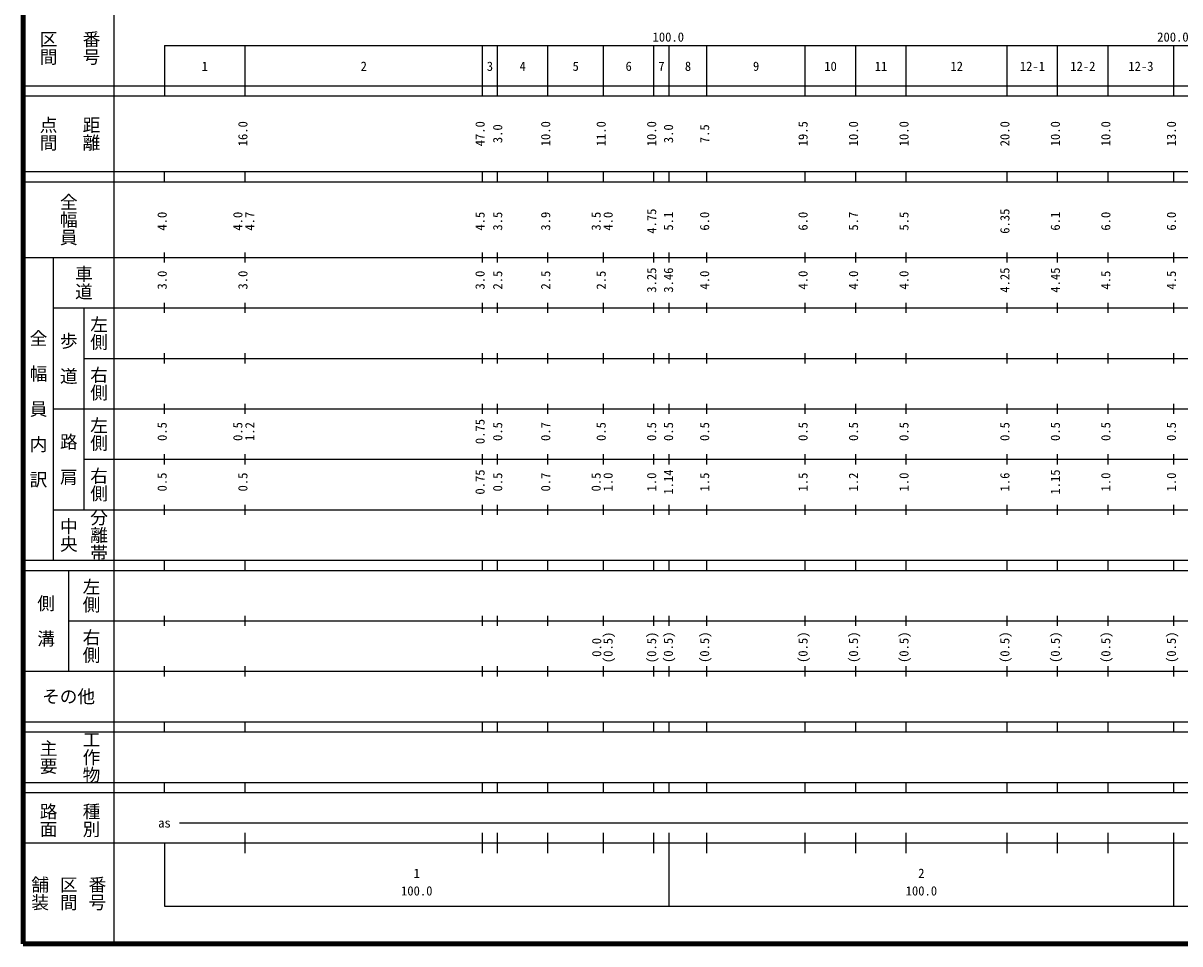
# Model space of a CAD drawing. Units: millimetres on the paper, enlarged 1000 times. Extents: x 40000 to 680000, y 20000 to 380000.
# Drawn here: x 40000 to 269222, y 20000 to 202409 of the extents above; entities that cross this region are included whole.
import ezdxf
from ezdxf.enums import TextEntityAlignment as Align

# ---------------------------------------------------------------- set-up
doc = ezdxf.new("R2010")
doc.units = ezdxf.units.MM
doc.header["$LTSCALE"] = 1000
doc.layers.add('M-TTL', color=2, linetype='Continuous', lineweight=140)
doc.layers.add('M-TTL-BAND', color=7, linetype='Continuous', lineweight=25)
doc.styles.add('@ＭＳ ゴシック', font='')
doc.styles.add('ＭＳ ゴシック', font='')
doc.styles.get('@ＭＳ ゴシック').set_extended_font_data('@MS Gothic')
doc.styles.get('ＭＳ ゴシック').set_extended_font_data('MS Gothic')

msp = doc.modelspace()

# ---------------------------------------------------------------- linework, layer by layer
at = {"layer": 'M-TTL'}
for p, q in [((40000, 380000), (40000, 20000)), ((40000, 20000), (680000, 20000))]:
    msp.add_line(p, q, dxfattribs=at)
at = {"layer": 'M-TTL-BAND'}
for p, q in [((58000, 370000), (58000, 20000)), ((68000, 198000), (579000, 198000)), ((68000, 198000), (68000, 188000)), ((84000, 188000), (84000, 198000)), ((131000, 188000), (131000, 198000)), ((134000, 188000), (134000, 198000)), ((144000, 188000), (144000, 198000)), ((155000, 188000), (155000, 198000)), ((165000, 188000), (165000, 198000)), ((168000, 188000), (168000, 198000)), ((175500, 188000), (175500, 198000)), ((195000, 188000), (195000, 198000)), ((205000, 188000), (205000, 198000)), ((215000, 188000), (215000, 198000)), ((235000, 188000), (235000, 198000)), ((245000, 188000), (245000, 198000)), ((255000, 188000), (255000, 198000)), ((268000, 188000), (268000, 198000)), ((40000, 190000), (579000, 190000)), ((40000, 188000), (579000, 188000)), ((40000, 173000), (579000, 173000)), ((68000, 171000), (68000, 173000)), ((84000, 171000), (84000, 173000)), ((131000, 171000), (131000, 173000)), ((134000, 171000), (134000, 173000)), ((144000, 171000), (144000, 173000)), ((155000, 171000), (155000, 173000)), ((165000, 171000), (165000, 173000)), ((168000, 171000), (168000, 173000)), ((175500, 171000), (175500, 173000)), ((195000, 171000), (195000, 173000)), ((205000, 171000), (205000, 173000)), ((215000, 171000), (215000, 173000)), ((235000, 171000), (235000, 173000)), ((245000, 171000), (245000, 173000)), ((255000, 171000), (255000, 173000)), ((268000, 171000), (268000, 173000)), ((40000, 171000), (579000, 171000)), ((40000, 156000), (579000, 156000)), ((46000, 96000), (46000, 156000)), ((68000, 155000), (68000, 157000)), ((84000, 155000), (84000, 157000)), ((131000, 155000), (131000, 157000)), ((134000, 155000), (134000, 157000)), ((144000, 155000), (144000, 157000)), ((155000, 155000), (155000, 157000)), ((165000, 155000), (165000, 157000)), ((168000, 155000), (168000, 157000)), ((175500, 155000), (175500, 157000)), ((195000, 155000), (195000, 157000)), ((205000, 155000), (205000, 157000)), ((215000, 155000), (215000, 157000)), ((235000, 155000), (235000, 157000)), ((245000, 155000), (245000, 157000)), ((255000, 155000), (255000, 157000)), ((268000, 155000), (268000, 157000)), ((68000, 145000), (68000, 147000)), ((84000, 145000), (84000, 147000)), ((131000, 145000), (131000, 147000)), ((134000, 145000), (134000, 147000)), ((144000, 145000), (144000, 147000)), ((155000, 145000), (155000, 147000)), ((165000, 145000), (165000, 147000)), ((168000, 145000), (168000, 147000)), ((175500, 145000), (175500, 147000)), ((195000, 145000), (195000, 147000)), ((205000, 145000), (205000, 147000)), ((215000, 145000), (215000, 147000)), ((235000, 145000), (235000, 147000)), ((245000, 145000), (245000, 147000)), ((255000, 145000), (255000, 147000)), ((268000, 145000), (268000, 147000)), ((46000, 146000), (579000, 146000)), ((52000, 146000), (52000, 106000)), ((52000, 136000), (579000, 136000)), ((68000, 135000), (68000, 137000)), ((84000, 135000), (84000, 137000)), ((131000, 135000), (131000, 137000)), ((134000, 135000), (134000, 137000)), ((144000, 135000), (144000, 137000)), ((155000, 135000), (155000, 137000)), ((165000, 135000), (165000, 137000)), ((168000, 135000), (168000, 137000)), ((175500, 135000), (175500, 137000)), ((195000, 135000), (195000, 137000)), ((205000, 135000), (205000, 137000)), ((215000, 135000), (215000, 137000)), ((235000, 135000), (235000, 137000)), ((245000, 135000), (245000, 137000)), ((255000, 135000), (255000, 137000)), ((268000, 135000), (268000, 137000)), ((68000, 125000), (68000, 127000)), ((84000, 125000), (84000, 127000)), ((131000, 125000), (131000, 127000)), ((134000, 125000), (134000, 127000)), ((144000, 125000), (144000, 127000)), ((155000, 125000), (155000, 127000)), ((165000, 125000), (165000, 127000)), ((168000, 125000), (168000, 127000)), ((175500, 125000), (175500, 127000)), ((195000, 125000), (195000, 127000)), ((205000, 125000), (205000, 127000)), ((215000, 125000), (215000, 127000)), ((235000, 125000), (235000, 127000)), ((245000, 125000), (245000, 127000)), ((255000, 125000), (255000, 127000)), ((268000, 125000), (268000, 127000)), ((46000, 126000), (579000, 126000)), ((68000, 115000), (68000, 117000)), ((84000, 115000), (84000, 117000)), ((131000, 115000), (131000, 117000)), ((134000, 115000), (134000, 117000)), ((144000, 115000), (144000, 117000)), ((155000, 115000), (155000, 117000)), ((165000, 115000), (165000, 117000)), ((168000, 115000), (168000, 117000)), ((175500, 115000), (175500, 117000)), ((195000, 115000), (195000, 117000)), ((205000, 115000), (205000, 117000)), ((215000, 115000), (215000, 117000)), ((235000, 115000), (235000, 117000)), ((245000, 115000), (245000, 117000)), ((255000, 115000), (255000, 117000)), ((268000, 115000), (268000, 117000)), ((52000, 116000), (579000, 116000)), ((46000, 106000), (579000, 106000)), ((68000, 105000), (68000, 107000)), ((84000, 105000), (84000, 107000)), ((131000, 105000), (131000, 107000)), ((134000, 105000), (134000, 107000)), ((144000, 105000), (144000, 107000)), ((155000, 105000), (155000, 107000)), ((165000, 105000), (165000, 107000)), ((168000, 105000), (168000, 107000)), ((175500, 105000), (175500, 107000)), ((195000, 105000), (195000, 107000)), ((205000, 105000), (205000, 107000)), ((215000, 105000), (215000, 107000)), ((235000, 105000), (235000, 107000)), ((245000, 105000), (245000, 107000)), ((255000, 105000), (255000, 107000)), ((268000, 105000), (268000, 107000)), ((40000, 96000), (579000, 96000)), ((40000, 94000), (579000, 94000)), ((49000, 94000), (49000, 74000)), ((68000, 94000), (68000, 96000)), ((84000, 94000), (84000, 96000)), ((131000, 94000), (131000, 96000)), ((134000, 94000), (134000, 96000)), ((144000, 94000), (144000, 96000)), ((155000, 94000), (155000, 96000)), ((165000, 94000), (165000, 96000)), ((168000, 94000), (168000, 96000)), ((175500, 94000), (175500, 96000)), ((195000, 94000), (195000, 96000)), ((205000, 94000), (205000, 96000)), ((215000, 94000), (215000, 96000)), ((235000, 94000), (235000, 96000)), ((245000, 94000), (245000, 96000)), ((255000, 94000), (255000, 96000)), ((268000, 94000), (268000, 96000)), ((68000, 83000), (68000, 85000)), ((84000, 83000), (84000, 85000)), ((131000, 83000), (131000, 85000)), ((134000, 83000), (134000, 85000)), ((144000, 83000), (144000, 85000)), ((155000, 83000), (155000, 85000)), ((165000, 83000), (165000, 85000)), ((168000, 83000), (168000, 85000)), ((175500, 83000), (175500, 85000)), ((195000, 83000), (195000, 85000)), ((205000, 83000), (205000, 85000)), ((215000, 83000), (215000, 85000)), ((235000, 83000), (235000, 85000)), ((245000, 83000), (245000, 85000)), ((255000, 83000), (255000, 85000)), ((268000, 83000), (268000, 85000)), ((49000, 84000), (579000, 84000)), ((40000, 74000), (579000, 74000)), ((68000, 73000), (68000, 75000)), ((84000, 73000), (84000, 75000)), ((131000, 73000), (131000, 75000)), ((134000, 73000), (134000, 75000)), ((144000, 73000), (144000, 75000)), ((155000, 73000), (155000, 75000)), ((165000, 73000), (165000, 75000)), ((168000, 73000), (168000, 75000)), ((175500, 73000), (175500, 75000)), ((195000, 73000), (195000, 75000)), ((205000, 73000), (205000, 75000)), ((215000, 73000), (215000, 75000)), ((235000, 73000), (235000, 75000)), ((245000, 73000), (245000, 75000)), ((255000, 73000), (255000, 75000)), ((268000, 73000), (268000, 75000)), ((40000, 64000), (579000, 64000)), ((40000, 62000), (579000, 62000)), ((68000, 62000), (68000, 64000)), ((84000, 62000), (84000, 64000)), ((131000, 62000), (131000, 64000)), ((134000, 62000), (134000, 64000)), ((144000, 62000), (144000, 64000)), ((155000, 62000), (155000, 64000)), ((165000, 62000), (165000, 64000)), ((168000, 62000), (168000, 64000)), ((175500, 62000), (175500, 64000)), ((195000, 62000), (195000, 64000)), ((205000, 62000), (205000, 64000)), ((215000, 62000), (215000, 64000)), ((235000, 62000), (235000, 64000)), ((245000, 62000), (245000, 64000)), ((255000, 62000), (255000, 64000)), ((268000, 62000), (268000, 64000)), ((40000, 52000), (579000, 52000)), ((68000, 50000), (68000, 52000)), ((84000, 50000), (84000, 52000)), ((131000, 50000), (131000, 52000)), ((134000, 50000), (134000, 52000)), ((144000, 50000), (144000, 52000)), ((155000, 50000), (155000, 52000)), ((165000, 50000), (165000, 52000)), ((168000, 50000), (168000, 52000)), ((175500, 50000), (175500, 52000)), ((195000, 50000), (195000, 52000)), ((205000, 50000), (205000, 52000)), ((215000, 50000), (215000, 52000)), ((235000, 50000), (235000, 52000)), ((245000, 50000), (245000, 52000)), ((255000, 50000), (255000, 52000)), ((268000, 50000), (268000, 52000)), ((40000, 50000), (579000, 50000)), ((71000, 44000), (566500, 44000)), ((84000, 38000), (84000, 42000)), ((131000, 38000), (131000, 42000)), ((134000, 38000), (134000, 42000)), ((144000, 38000), (144000, 42000)), ((155000, 38000), (155000, 42000)), ((165000, 38000), (165000, 42000)), ((168000, 27500), (168000, 42000)), ((175500, 38000), (175500, 42000)), ((195000, 38000), (195000, 42000)), ((205000, 38000), (205000, 42000)), ((215000, 38000), (215000, 42000)), ((235000, 38000), (235000, 42000)), ((245000, 38000), (245000, 42000)), ((255000, 38000), (255000, 42000)), ((268000, 27500), (268000, 42000)), ((40000, 40000), (579000, 40000)), ((68000, 40000), (68000, 27500)), ((68000, 27500), (579000, 27500))]:
    msp.add_line(p, q, dxfattribs=at)

# ---------------------------------------------------------------- texts
at = {"layer": 'M-TTL-BAND', "style": '@ＭＳ ゴシック'}
for s, p in [('区間', (45000, 197500)), ('番号', (53500, 197500)), ('点間', (45000, 180500)), ('距離', (53500, 180500)), ('全幅員', (49000, 163500)), ('車道', (52000, 151000)), ('左側', (55000, 141000)), ('全\u3000幅\u3000員\u3000内\u3000訳', (43000, 126000)), ('歩\u3000道', (49000, 136000)), ('右側', (55000, 131000)), ('左側', (55000, 121000)), ('路\u3000肩', (49000, 116000)), ('右側', (55000, 111000)), ('分離帯', (55000, 101000)), ('中央', (49000, 101000)), ('左側', (53500, 89000)), ('側\u3000溝', (44500, 84000)), ('右側', (53500, 79000)), ('主要', (45000, 57000)), ('工作物', (53500, 57000)), ('路面', (45000, 44500)), ('種別', (53500, 44500)), ('舗装', (43333, 30000)), ('区間', (49000, 30000)), ('番号', (54667, 30000))]:
    msp.add_text(s, height=2566, rotation=270, dxfattribs=at).set_placement(p, align=Align.MIDDLE_CENTER)
at = {"layer": 'M-TTL-BAND', "style": 'ＭＳ ゴシック'}
for s, p in [('100.0', (167844, 198195)), ('200.0', (267844, 198195)), ('1', (76000, 192405)), ('2', (107500, 192405)), ('3', (132500, 192405)), ('4', (139000, 192405)), ('5', (149500, 192405)), ('6', (160000, 192405)), ('7', (166500, 192405)), ('8', (171750, 192405)), ('9', (185250, 192405)), ('10', (200000, 192405)), ('11', (210000, 192405)), ('12', (225000, 192405)), ('12-1', (240000, 192405)), ('12-2', (250000, 192405)), ('12-3', (261500, 192405)), ('as', (68000, 42500)), ('1', (118000, 32523)), ('2', (218000, 32523)), ('100.0', (118000, 29033)), ('100.0', (218000, 29033))]:
    msp.add_text(s, height=1833, dxfattribs=at).set_placement(p, align=Align.BOTTOM_CENTER)
for s, p in [('16.0', (85000, 180500)), ('47.0', (132000, 180500)), ('3.0', (135491, 180500)), ('10.0', (145000, 180500)), ('11.0', (156000, 180500)), ('10.0', (166000, 180500)), ('3.0', (169343, 180500)), ('7.5', (176500, 180500)), ('19.5', (196000, 180500)), ('10.0', (206000, 180500)), ('10.0', (216000, 180500)), ('20.0', (236000, 180500)), ('10.0', (246000, 180500)), ('10.0', (256000, 180500)), ('13.0', (269000, 180500)), ('4.75', (166000, 163174)), ('6.35', (236000, 163174)), ('4.0', (69000, 163174)), ('4.0', (84000, 163174)), ('4.7', (86370, 163174)), ('4.5', (132000, 163174)), ('3.5', (135491, 163174)), ('3.9', (145000, 163174)), ('3.5', (155000, 163174)), ('4.0', (157370, 163174)), ('5.1', (169343, 163174)), ('6.0', (176500, 163174)), ('6.0', (196000, 163174)), ('5.7', (206000, 163174)), ('5.5', (216000, 163174)), ('6.1', (246000, 163174)), ('6.0', (256000, 163174)), ('6.0', (269000, 163174)), ('3.25', (166000, 151500)), ('3.46', (169343, 151500)), ('4.25', (236000, 151500)), ('4.45', (246000, 151500)), ('3.0', (69000, 151500)), ('3.0', (85000, 151500)), ('3.0', (132000, 151500)), ('2.5', (135491, 151500)), ('2.5', (145000, 151500)), ('2.5', (156000, 151500)), ('4.0', (176500, 151500)), ('4.0', (196000, 151500)), ('4.0', (206000, 151500)), ('4.0', (216000, 151500)), ('4.5', (256000, 151500)), ('4.5', (269000, 151500)), ('0.75', (132000, 121500)), ('0.5', (69000, 121500)), ('0.5', (84000, 121500)), ('1.2', (86370, 121500)), ('0.5', (135491, 121500)), ('0.7', (145000, 121500)), ('0.5', (156000, 121500)), ('0.5', (166000, 121500)), ('0.5', (169343, 121500)), ('0.5', (176500, 121500)), ('0.5', (196000, 121500)), ('0.5', (206000, 121500)), ('0.5', (216000, 121500)), ('0.5', (236000, 121500)), ('0.5', (246000, 121500)), ('0.5', (256000, 121500)), ('0.5', (269000, 121500)), ('0.5', (69000, 111500)), ('0.5', (85000, 111500)), ('0.75', (132000, 111500)), ('0.5', (135491, 111500)), ('0.7', (145000, 111500)), ('0.5', (155000, 111500)), ('1.0', (157370, 111500)), ('1.0', (166000, 111500)), ('1.14', (169343, 111500)), ('1.5', (176500, 111500)), ('1.5', (196000, 111500)), ('1.2', (206000, 111500)), ('1.0', (216000, 111500)), ('1.6', (236000, 111500)), ('1.15', (246000, 111500)), ('1.0', (256000, 111500)), ('1.0', (269000, 111500)), ('0.0', (155111, 78731)), ('(0.5)', (157370, 78731)), ('(0.5)', (166000, 78731)), ('(0.5)', (169310, 78764)), ('(0.5)', (176500, 78764)), ('(0.5)', (196000, 78764)), ('(0.5)', (206000, 78764)), ('(0.5)', (216000, 78764)), ('(0.5)', (236000, 78764)), ('(0.5)', (246000, 78764)), ('(0.5)', (256000, 78764)), ('(0.5)', (269000, 78764))]:
    msp.add_text(s, height=1833, rotation=90, dxfattribs=at).set_placement(p, align=Align.BOTTOM_CENTER)
msp.add_text('その他', height=2566, dxfattribs=at).set_placement((49000, 69000), align=Align.MIDDLE_CENTER)

doc.saveas('drawing.dxf')
